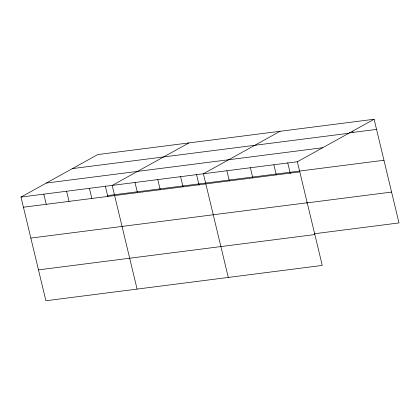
<?xml version="1.0" encoding="UTF-8"?>
<svg xmlns="http://www.w3.org/2000/svg" width="420" height="420" viewBox="0 0 420 420"><rect width="100%" height="100%" fill="white"/><g stroke="black" fill="none" stroke-linecap="round" stroke-linejoin="round"><path stroke-width="0.63" d="M374.11 119.254L297.36 161.747L322.256 265.424L45.89 300.746L21 197.069L97.745 154.576L374.11 119.254L399 222.931L314.559 233.725M188.947 142.916L112.198 185.409L137.093 289.091M280.145 131.261L203.401 173.754L228.291 277.436M349.246 132.888L376.546 129.397M72.419 168.599L348.784 133.276M46.326 183.047L322.691 147.725M21 197.069L297.36 161.747M107.594 195.584L383.954 160.262M23.436 207.212L299.796 171.89M30.844 238.077L307.209 202.76M306.516 202.939L391.587 192.066M38.483 269.881L314.843 234.559M352.748 131.129L353.052 132.4M287.721 162.823L290.299 173.544M273.871 164.75L276.308 174.893M250.383 167.753L252.819 177.896M226.889 170.751L229.325 180.899M196.523 174.478L199.096 185.199M180.6 176.668L183.036 186.816M157.799 179.582L160.235 189.73M134.999 182.495L137.434 192.644M105.326 186.134L107.898 196.859M89.402 188.328L91.833 198.471M66.602 191.242L69.038 201.385M43.801 194.156L46.237 204.298"/></g></svg>
